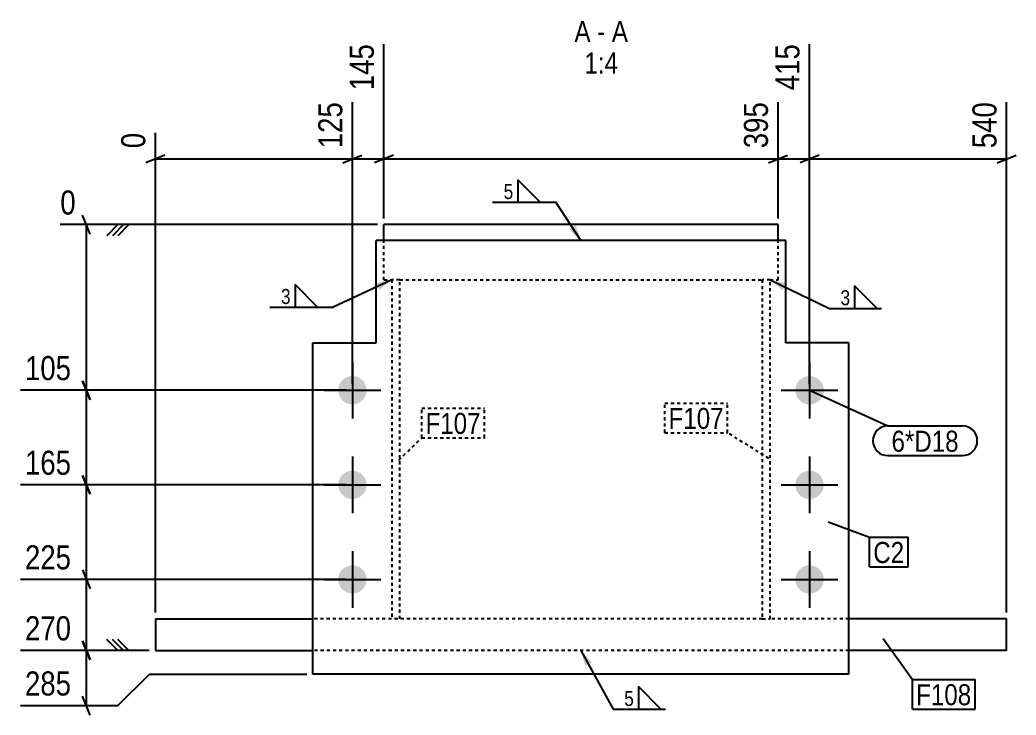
# Model space of a CAD drawing. Header units: millimetres. Extents: x 14 to 41883, y 10 to 1769.
# Drawn here: x 24087 to 24718, y 10 to 450 of the extents above; entities that cross this region are included whole.
import ezdxf

# ---------------------------------------------------------------- set-up
doc = ezdxf.new("R2010")
doc.units = ezdxf.units.MM
doc.linetypes.add('DXK_LINE_DOT2', pattern=[3.9198, 1.9599, -1.9599])
for name, color, linetype in [('MÅLSÆTNING', 7, 'Continuous'), ('STÅL', 7, 'Continuous'), ('TEKST', 7, 'Continuous')]:
    doc.layers.add(name, color=color, linetype=linetype)
doc.styles.add('Arial Narrow', font='ARIALN.TTF', dxfattribs={"height": 0.2})

msp = doc.modelspace()

# ---------------------------------------------------------------- hatches: boundary and pattern name
at = {"layer": 'STÅL', "linetype": 'Continuous'}
for points in [[(24306.45, 215.6, -1), (24288.45, 215.6, -1)], [(24596.46, 215.6, -1), (24578.46, 215.6, -1)], [(24306.45, 155.6, -1), (24288.45, 155.6, -1)], [(24596.46, 155.6, -1), (24578.46, 155.6, -1)], [(24306.45, 95.6, -1), (24288.45, 95.6, -1)], [(24596.46, 95.6, -1), (24578.46, 95.6, -1)]]:
    msp.add_hatch(color=96, dxfattribs=at).paths.add_polyline_path(points)
at = {"layer": 'TEKST', "linetype": 'Continuous'}
for points in [[(24439.03, 320.32), (24442.45, 310.6), (24434.86, 317.57)], [(24312.34, 283.65), (24322.46, 285.6), (24314.45, 279.11)], [(24570.38, 279.01), (24562.45, 285.6), (24572.55, 283.52)], [(24445.07, 40.63), (24442.45, 50.6), (24449.46, 43.04)]]:
    msp.add_hatch(color=3, dxfattribs=at).paths.add_polyline_path(points)

# ---------------------------------------------------------------- linework, layer by layer
at = {"layer": 'MÅLSÆTNING', "color": 7, "linetype": 'Continuous'}
for p, q in [((24317.45, 324.6), (24317.45, 435.11)), ((24317.45, 324.6), (24317.45, 435.11)), ((24587.46, 219.6), (24587.46, 435.11)), ((24587.46, 219.6), (24587.46, 435.11)), ((24297.45, 219.6), (24297.45, 398.31)), ((24297.45, 219.6), (24297.45, 398.31)), ((24567.45, 324.6), (24567.45, 398.31)), ((24567.45, 324.6), (24567.45, 398.31)), ((24712.45, 74.6), (24712.45, 398.31)), ((24172.45, 74.6), (24172.45, 378.81)), ((24178.45, 364.66), (24166.45, 359.86)), ((24172.45, 362.26), (24297.45, 362.26)), ((24291.45, 359.86), (24303.45, 364.66)), ((24297.45, 362.26), (24317.45, 362.26)), ((24323.45, 364.66), (24311.45, 359.86)), ((24323.45, 364.66), (24311.45, 359.86)), ((24317.45, 362.26), (24567.45, 362.26)), ((24561.45, 359.86), (24573.45, 364.66)), ((24567.45, 362.26), (24587.46, 362.26)), ((24593.46, 364.66), (24581.46, 359.86)), ((24593.46, 364.66), (24581.46, 359.86)), ((24587.46, 362.26), (24712.45, 362.26)), ((24706.45, 359.86), (24718.45, 364.66)), ((24131.11, 314.6), (24126.31, 326.6)), ((24313.45, 320.6), (24112.16, 320.6)), ((24128.71, 215.6), (24128.71, 320.6)), ((24148.71, 320.6), (24141.71, 313.6)), ((24155.71, 320.6), (24141.71, 320.6)), ((24152.21, 320.6), (24145.21, 313.6)), ((24155.71, 320.6), (24148.71, 313.6)), ((24126.31, 221.6), (24131.11, 209.6)), ((24131.11, 209.6), (24126.31, 221.6)), ((24293.45, 215.6), (24086.83, 215.6)), ((24293.45, 215.6), (24086.83, 215.6)), ((24128.71, 155.6), (24128.71, 215.6)), ((24131.11, 149.6), (24126.31, 161.6)), ((24126.31, 161.6), (24131.11, 149.6)), ((24293.45, 155.6), (24086.83, 155.6)), ((24293.45, 155.6), (24086.83, 155.6)), ((24128.71, 95.6), (24128.71, 155.6)), ((24126.31, 101.6), (24131.11, 89.6)), ((24126.31, 101.6), (24131.11, 89.6)), ((24293.45, 95.6), (24086.83, 95.6)), ((24293.45, 95.6), (24086.83, 95.6)), ((24128.71, 50.6), (24128.71, 95.6)), ((24148.71, 50.6), (24141.71, 57.6)), ((24148.71, 50.6), (24141.71, 57.6)), ((24152.21, 50.6), (24145.21, 57.6)), ((24152.21, 50.6), (24145.21, 57.6)), ((24155.71, 50.6), (24148.71, 57.6)), ((24155.71, 50.6), (24148.71, 57.6)), ((24168.45, 50.6), (24086.83, 50.6)), ((24168.45, 50.6), (24086.83, 50.6)), ((24131.11, 44.6), (24126.31, 56.6)), ((24126.31, 56.6), (24131.11, 44.6)), ((24128.71, 15.6), (24128.71, 50.6)), ((24155.71, 50.6), (24141.71, 50.6)), ((24155.71, 50.6), (24141.71, 50.6)), ((24148.71, 15.6), (24168.71, 35.6)), ((24168.71, 35.6), (24268.45, 35.6)), ((24131.11, 9.6), (24126.31, 21.6)), ((24086.83, 15.6), (24148.71, 15.6))]:
    msp.add_line(p, q, dxfattribs=at)
at = {"layer": 'STÅL', "color": 2, "linetype": 'Continuous'}
for p, q in [((24567.45, 320.6), (24317.45, 320.6)), ((24317.45, 310.6), (24317.45, 320.6)), ((24567.45, 310.6), (24567.45, 320.6)), ((24312.45, 245.6), (24312.45, 310.6)), ((24572.45, 310.6), (24312.45, 310.6)), ((24572.45, 245.6), (24572.45, 310.6)), ((24272.45, 245.6), (24312.45, 245.6)), ((24272.45, 35.6), (24272.45, 245.6)), ((24612.45, 245.6), (24572.45, 245.6)), ((24612.45, 35.6), (24612.45, 245.6)), ((24172.45, 70.6), (24272.45, 70.6)), ((24172.45, 70.6), (24172.45, 50.6)), ((24712.45, 70.6), (24612.45, 70.6)), ((24712.45, 50.6), (24712.45, 70.6)), ((24172.45, 50.6), (24272.45, 50.6)), ((24712.45, 50.6), (24612.45, 50.6)), ((24612.45, 35.6), (24272.45, 35.6))]:
    msp.add_line(p, q, dxfattribs=at)
at = {"layer": 'STÅL', "color": 7, "linetype": 'DXK_LINE_DOT2'}
for p, q in [((24317.45, 285.6), (24317.45, 310.6)), ((24567.45, 285.6), (24567.45, 310.6)), ((24317.45, 285.6), (24322.46, 285.6)), ((24327.46, 285.6), (24322.46, 285.6)), ((24322.46, 285.6), (24322.46, 70.6)), ((24327.46, 70.6), (24327.46, 285.6)), ((24327.46, 285.6), (24557.45, 285.6)), ((24562.45, 285.6), (24557.45, 285.6)), ((24557.45, 285.6), (24557.45, 70.6)), ((24562.45, 70.6), (24562.45, 285.6)), ((24562.45, 285.6), (24567.45, 285.6)), ((24557.45, 70.6), (24272.45, 70.6)), ((24557.45, 70.6), (24562.45, 70.6)), ((24612.45, 70.6), (24562.45, 70.6)), ((24612.45, 50.6), (24272.45, 50.6))]:
    msp.add_line(p, q, dxfattribs=at)
at = {"layer": 'STÅL', "color": 96, "linetype": 'Continuous'}
for p, q in [((24297.45, 233.6), (24297.45, 197.6)), ((24587.46, 233.6), (24587.46, 197.6)), ((24279.45, 215.6), (24315.45, 215.6)), ((24569.46, 215.6), (24605.46, 215.6)), ((24297.45, 173.6), (24297.45, 137.6)), ((24587.46, 173.6), (24587.46, 137.6)), ((24279.45, 155.6), (24315.45, 155.6)), ((24569.46, 155.6), (24605.46, 155.6)), ((24297.45, 113.6), (24297.45, 77.6)), ((24587.46, 113.6), (24587.46, 77.6)), ((24279.45, 95.6), (24315.45, 95.6)), ((24569.46, 95.6), (24605.46, 95.6))]:
    msp.add_line(p, q, dxfattribs=at)
at = {"layer": 'TEKST', "color": 3, "linetype": 'Continuous'}
for p, q in [((24442.45, 310.6), (24426.48, 334.82)), ((24322.46, 285.6), (24285.23, 268.27)), ((24562.45, 285.6), (24600.07, 267.5)), ((24442.45, 50.6), (24462.89, 13.36))]:
    msp.add_line(p, q, dxfattribs=at)

# ---------------------------------------------------------------- wipeouts: each hides what was drawn before it
at = {"color": 0, "linetype": 'Continuous'}
for points, layer in [([(24122.2, 218.8), (24122.2, 241.2), (24086.55, 241.2), (24086.55, 218.8)], 'MÅLSÆTNING'), ([(24122.2, 158.8), (24122.2, 181.2), (24086.55, 181.2), (24086.55, 158.8)], 'MÅLSÆTNING'), ([(24122.2, 98.8), (24122.2, 121.2), (24086.55, 121.2), (24086.55, 98.8)], 'MÅLSÆTNING'), ([(24122.2, 53.8), (24122.2, 76.2), (24086.55, 76.2), (24086.55, 53.8)], 'MÅLSÆTNING'), ([(24122.2, 18.8), (24122.2, 41.2), (24086.55, 41.2), (24086.55, 18.8)], 'MÅLSÆTNING'), ([(24448.54, 436.42), (24448.54, 450.42), (24438.31, 450.42), (24438.31, 436.42)], 'TEKST'), ([(24457.84, 436.42), (24457.84, 450.42), (24452.74, 450.42), (24452.74, 436.42)], 'TEKST'), ([(24472.27, 436.42), (24472.27, 450.42), (24462.04, 450.42), (24462.04, 436.42)], 'TEKST'), ([(24465.95, 416.42), (24465.95, 430.42), (24444.62, 430.42), (24444.62, 416.42)], 'TEKST')]:
    msp.add_wipeout(points, dxfattribs=at).dxf.layer = layer
at = {"color": 0}
for points in [[(24400.28, 336.02), (24400.28, 347.62), (24392.59, 347.62), (24392.59, 336.02)], [(24259.03, 269.47), (24259.03, 281.07), (24251.33, 281.07), (24251.33, 269.47)], [(24613.96, 268.7), (24613.96, 280.3), (24606.27, 280.3), (24606.27, 268.7)], [(24532.98, 191.06), (24532.98, 205.06), (24498.02, 205.06), (24498.02, 191.06)], [(24378.8, 187.87), (24378.8, 201.87), (24343.84, 201.87), (24343.84, 187.87)], [(24682.07, 176.56), (24682.07, 190.56), (24639.44, 190.56), (24639.44, 176.56)], [(24647.5, 106.02), (24647.5, 120.02), (24627.89, 120.02), (24627.89, 106.02)], [(24476.79, 14.56), (24476.79, 26.16), (24469.09, 26.16), (24469.09, 14.56)], [(24690.04, 15.83), (24690.04, 29.83), (24655.08, 29.83), (24655.08, 15.83)]]:
    msp.add_wipeout(points, dxfattribs=at).dxf.layer = 'TEKST'

# ---------------------------------------------------------------- next in the draw order: linework, layer by layer
at = {"layer": 'TEKST', "color": 3, "linetype": 'Continuous'}
for p, q in [((24416.63, 334.82), (24402.34, 349.1)), ((24402.34, 349.1), (24402.34, 334.82)), ((24386.39, 334.82), (24426.48, 334.82)), ((24402.34, 334.82), (24416.63, 334.82)), ((24275.37, 268.27), (24261.08, 282.55)), ((24261.08, 282.55), (24261.08, 268.27)), ((24630.3, 267.5), (24616.02, 281.78)), ((24616.02, 281.78), (24616.02, 267.5)), ((24245.13, 268.27), (24285.23, 268.27)), ((24261.08, 268.27), (24275.37, 268.27)), ((24600.07, 267.5), (24633.16, 267.5)), ((24616.02, 267.5), (24630.3, 267.5)), ((24493.13, 13.36), (24478.84, 27.65)), ((24478.84, 27.65), (24478.84, 13.36)), ((24462.89, 13.36), (24495.99, 13.36)), ((24478.84, 13.36), (24493.13, 13.36))]:
    msp.add_line(p, q, dxfattribs=at)

# ---------------------------------------------------------------- next in the draw order: texts
at = {"layer": 'MÅLSÆTNING', "color": 3, "linetype": 'Continuous', "style": 'Arial Narrow'}
for s, p in [('105', (24089.75, 222)), ('165', (24089.75, 162)), ('225', (24089.75, 102)), ('270', (24089.75, 57)), ('285', (24089.75, 22))]:
    msp.add_text(s, height=15.271, dxfattribs=at).set_placement(p)
at = {"layer": 'TEKST', "color": 3, "linetype": 'Continuous', "style": 'Arial Narrow'}
for s, height, p in [('A', 13.36, (24438.31, 436.42)), ('A', 13.36, (24462.04, 436.42)), ('-', 13.36, (24452.74, 436.42)), ('1:4', 13.362, (24444.62, 416.42))]:
    msp.add_text(s, height=height, dxfattribs=at).set_placement(p)
at = {"layer": 'TEKST', "color": 3, "style": 'Arial Narrow'}
for s, p in [('5', (24393.39, 336.82)), ('3', (24252.13, 270.27)), ('3', (24607.07, 269.5)), ('5', (24469.89, 15.36))]:
    msp.add_text(s, height=9.54, dxfattribs=at).set_placement(p)

# ---------------------------------------------------------------- next in the draw order: wipeouts: each hides what was drawn before it
at = {"color": 0, "linetype": 'Continuous'}
for points in [[(24294.25, 401.51), (24271.85, 401.51), (24271.85, 365.86), (24294.25, 365.86)], [(24564.25, 401.51), (24541.85, 401.51), (24541.85, 365.86), (24564.25, 365.86)], [(24709.25, 401.51), (24686.85, 401.51), (24686.85, 365.86), (24709.25, 365.86)], [(24169.25, 382.01), (24146.85, 382.01), (24146.85, 365.86), (24169.25, 365.86)], [(24125.11, 323.8), (24125.11, 346.2), (24108.96, 346.2), (24108.96, 323.8)]]:
    msp.add_wipeout(points, dxfattribs=at).dxf.layer = 'MÅLSÆTNING'
at = {"color": 0}
for points in [[(24532.98, 191.06), (24532.98, 205.06), (24498.02, 205.06), (24498.02, 191.06)], [(24378.8, 187.87), (24378.8, 201.87), (24343.84, 201.87), (24343.84, 187.87)], [(24682.07, 176.56), (24682.07, 190.56), (24639.44, 190.56), (24639.44, 176.56)], [(24647.5, 106.02), (24647.5, 120.02), (24627.89, 120.02), (24627.89, 106.02)], [(24690.04, 15.83), (24690.04, 29.83), (24655.08, 29.83), (24655.08, 15.83)]]:
    msp.add_wipeout(points, dxfattribs=at).dxf.layer = 'TEKST'

# ---------------------------------------------------------------- next in the draw order: linework, layer by layer
at = {"layer": 'MÅLSÆTNING', "color": 7, "linetype": 'Continuous'}
for p, q in [((24291.45, 359.86), (24303.45, 364.66)), ((24561.45, 359.86), (24573.45, 364.66))]:
    msp.add_line(p, q, dxfattribs=at)
at = {"layer": 'TEKST', "color": 7, "linetype": 'Continuous'}
for p, q in [((24587.46, 215.6), (24637.04, 192.96)), ((24637.04, 192.96), (24684.47, 192.96)), ((24637.04, 174.16), (24684.47, 174.16)), ((24599.28, 132.06), (24625.49, 122.42)), ((24625.49, 122.42), (24649.9, 122.42)), ((24625.49, 103.62), (24625.49, 122.42)), ((24649.9, 103.62), (24649.9, 122.42)), ((24625.49, 103.62), (24649.9, 103.62)), ((24634.19, 58.06), (24652.68, 32.23)), ((24652.68, 32.23), (24692.44, 32.23)), ((24652.68, 13.43), (24652.68, 32.23)), ((24692.44, 13.43), (24692.44, 32.23)), ((24652.68, 13.43), (24692.44, 13.43))]:
    msp.add_line(p, q, dxfattribs=at)
at = {"layer": 'TEKST', "color": 7, "linetype": 'DXK_LINE_DOT2'}
for p, q in [((24341.44, 204.27), (24381.2, 204.27)), ((24341.44, 185.47), (24341.44, 204.27)), ((24381.2, 185.47), (24381.2, 204.27)), ((24495.62, 207.46), (24535.38, 207.46)), ((24495.62, 188.66), (24495.62, 207.46)), ((24535.38, 188.66), (24535.38, 207.46)), ((24326.95, 171.33), (24341.44, 185.47)), ((24341.44, 185.47), (24381.2, 185.47)), ((24495.62, 188.66), (24535.38, 188.66)), ((24561.59, 172.39), (24535.38, 188.66))]:
    msp.add_line(p, q, dxfattribs=at)
at = {"layer": 'TEKST', "color": 7, "linetype": 'Continuous'}
for centre, start, end in [((24637.04, 183.56), 90, 270), ((24684.47, 183.56), 270, 90)]:
    msp.add_arc(centre, 9.4, start, end, dxfattribs=at)

# ---------------------------------------------------------------- next in the draw order: texts
at = {"layer": 'MÅLSÆTNING', "color": 3, "linetype": 'Continuous', "style": 'Arial Narrow'}
for s, height, p in [('125', 15.271, (24291.05, 369.06)), ('395', 15.271, (24561.05, 369.06)), ('540', 15.271, (24706.05, 369.06)), ('0', 15.27, (24166.05, 369.06))]:
    msp.add_text(s, height=height, rotation=90.00021, dxfattribs=at).set_placement(p)
msp.add_text('0', height=15.27, dxfattribs=at).set_placement((24112.16, 327))
at = {"layer": 'TEKST', "color": 3, "style": 'Arial Narrow'}
for s, p in [('F107', (24498.02, 191.06)), ('F107', (24343.84, 187.87)), ('6*D18', (24639.44, 176.56)), ('C2', (24627.89, 106.02)), ('F108', (24655.08, 15.83))]:
    msp.add_text(s, height=13.362, dxfattribs=at).set_placement(p)

# ---------------------------------------------------------------- next in the draw order: wipeouts: each hides what was drawn before it
at = {"color": 0, "linetype": 'Continuous'}
for points in [[(24314.25, 438.31), (24291.85, 438.31), (24291.85, 402.66), (24314.25, 402.66)], [(24584.26, 438.31), (24561.86, 438.31), (24561.86, 402.66), (24584.26, 402.66)]]:
    msp.add_wipeout(points, dxfattribs=at).dxf.layer = 'MÅLSÆTNING'

# ---------------------------------------------------------------- next in the draw order: texts
at = {"layer": 'MÅLSÆTNING', "color": 3, "linetype": 'Continuous', "style": 'Arial Narrow'}
for s, p in [('145', (24311.05, 405.86)), ('415', (24581.06, 405.86))]:
    msp.add_text(s, height=15.271, rotation=90.00021, dxfattribs=at).set_placement(p)

doc.saveas('drawing.dxf')
